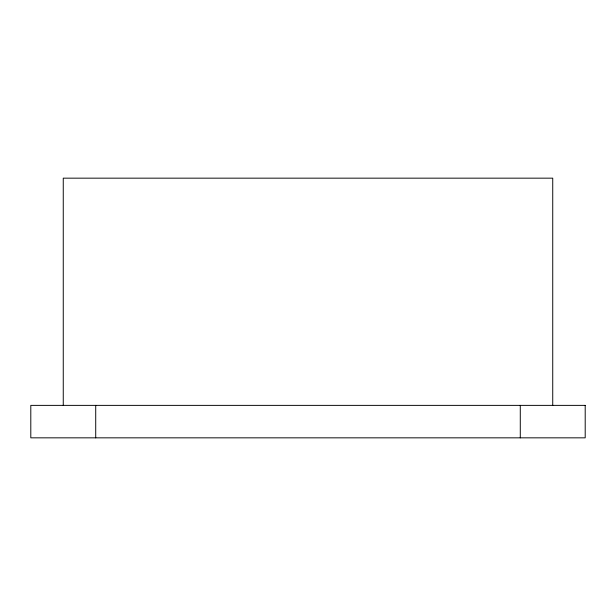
<?xml version="1.0" encoding="UTF-8"?>
<svg xmlns="http://www.w3.org/2000/svg" width="616" height="616" viewBox="0 0 616 616"><rect width="100%" height="100%" fill="white"/><g stroke="black" fill="none" stroke-linecap="round" stroke-linejoin="round"><path stroke-width="0.92" d="M552.737 405.374L552.737 178.163L63.256 178.163L63.256 405.374M520.281 405.374L520.281 437.837M95.719 405.374L95.719 437.837M585.2 405.374L30.8 405.374L30.8 437.837L585.2 437.837L585.2 405.374"/></g></svg>
